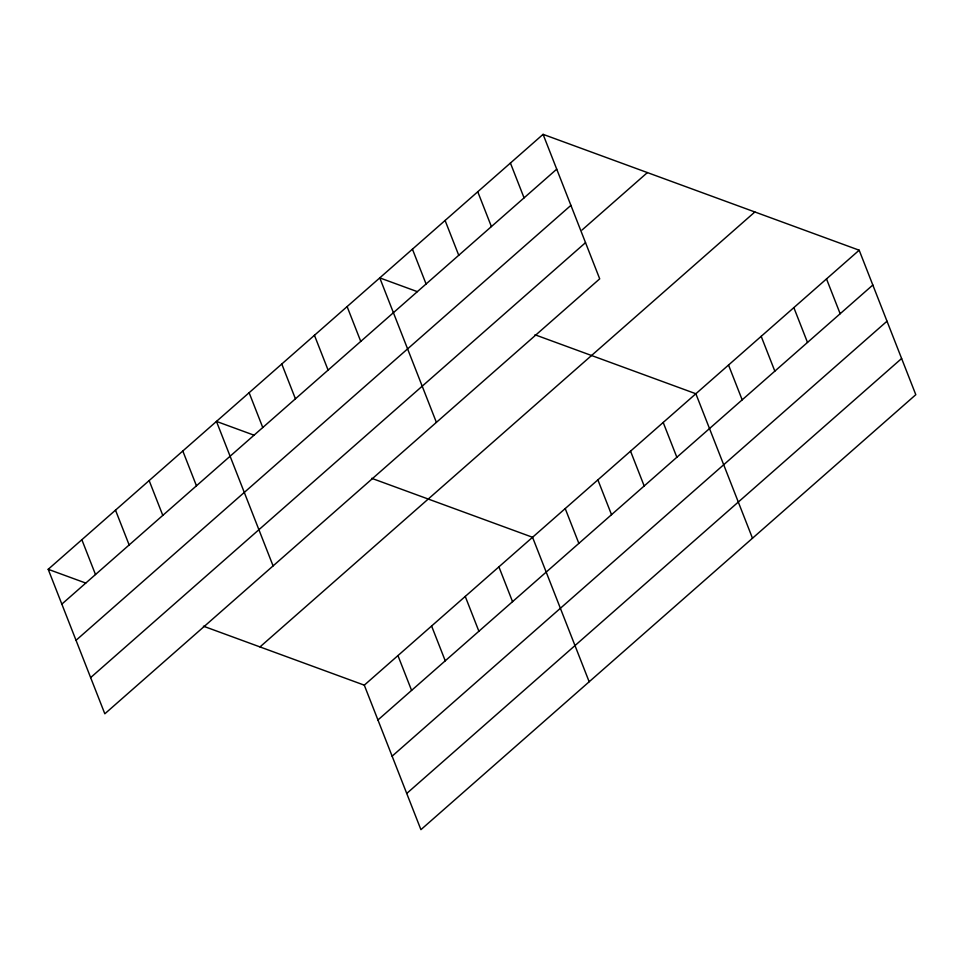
<?xml version="1.0" encoding="UTF-8"?>
<svg xmlns="http://www.w3.org/2000/svg" width="964" height="964" viewBox="0 0 964 964"><rect width="100%" height="100%" fill="white"/><g stroke="black" fill="none" stroke-linecap="round" stroke-linejoin="round"><path stroke-width="1.45" d="M543.081 134.345L599.704 278.837L104.823 713.794L48.2 569.302L543.081 134.345L859.177 250.206L915.8 394.698L420.919 829.655L364.296 685.163L203.416 626.19M61.841 604.115L556.722 169.17M76.023 640.313L570.917 205.356M582.063 229.998L647.398 172.58M90.64 677.596L585.522 242.651M259.979 646.928L754.86 211.972M364.296 685.163L859.177 250.206M377.936 719.975L872.818 285.031M392.119 756.174L887.001 321.217M406.736 793.456L901.617 358.512M417.328 291.646L379.768 277.885L436.391 422.377M534.984 334.773L695.863 393.746L752.486 538.237M254.014 435.186L216.454 421.413L273.089 565.904M371.682 478.313L532.55 537.273L589.173 681.765M48.2 569.302L85.748 583.063M826.51 278.921L840.162 313.734M793.854 307.624L807.495 342.449M761.186 336.328L774.839 371.152M728.531 365.043L742.172 399.855M663.196 422.449L676.849 457.273M630.54 451.152L644.181 485.977M510.426 163.061L524.067 197.873M597.873 479.867L611.525 514.68M477.758 191.764L491.399 226.576M565.217 508.57L578.858 543.395M445.091 220.467L458.744 255.291M412.435 249.17L426.076 283.994M498.906 566.856L512.547 601.669M465.251 596.427L478.891 631.251M347.112 306.588L360.753 341.413M431.595 626.01L445.248 660.822M314.445 335.291L328.097 370.116M397.939 655.58L411.592 690.405M281.789 364.006L295.43 398.819M249.122 392.709L262.762 427.522M182.811 450.995L196.451 485.808M149.155 480.566L162.796 515.391M115.499 510.149L129.152 544.961M81.856 539.72L95.496 574.544"/></g></svg>
